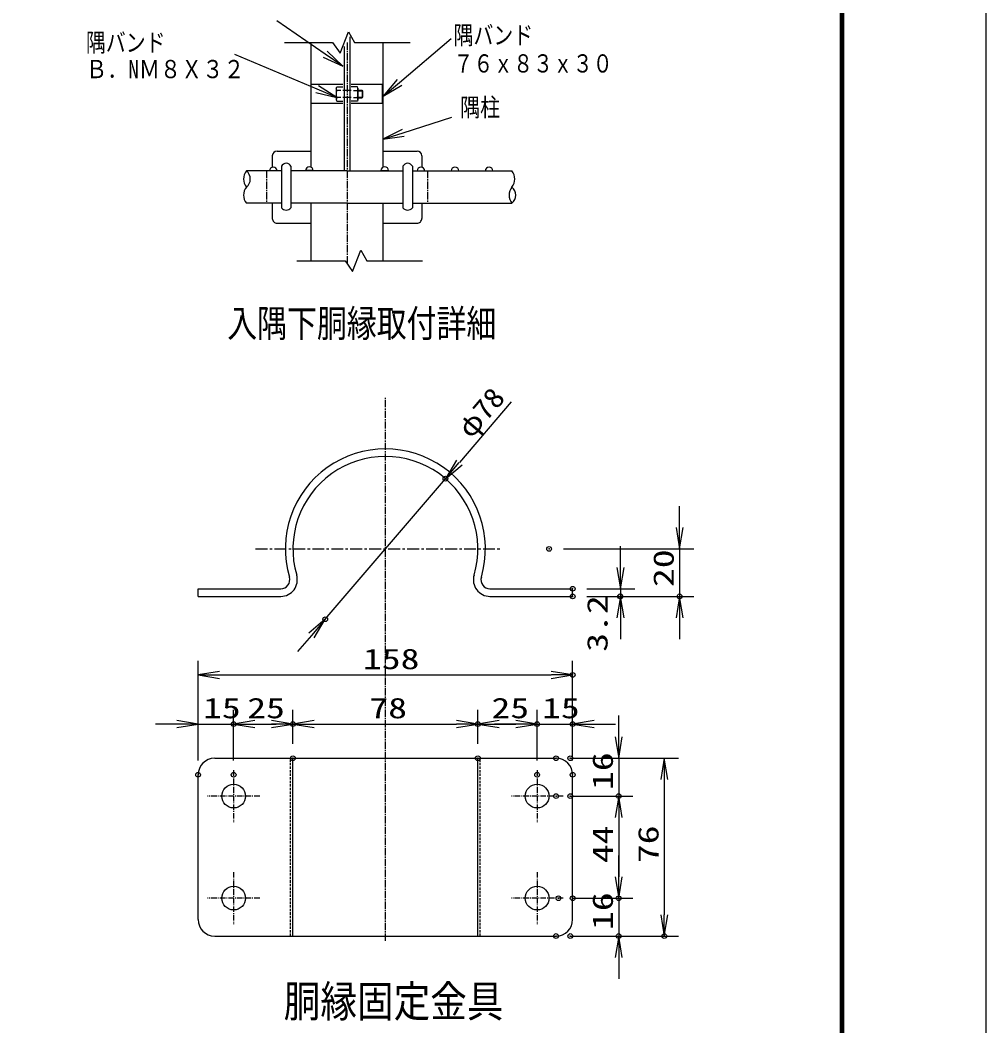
# Model space of a CAD drawing. Units: millimetres, scale not verified. Extents: x -4455 to 4455, y -3150 to 3150.
# Drawn here: x 2418 to 4455, y -1125 to 996 of the extents above; entities that cross this region are included whole.
import ezdxf
from ezdxf.enums import TextEntityAlignment as Align

# ---------------------------------------------------------------- set-up
doc = ezdxf.new("R2010")
doc.units = ezdxf.units.MM
doc.header["$LTSCALE"] = 20
doc.header["$PDMODE"] = 32
doc.header["$PDSIZE"] = 10
for name, pattern in [('USER1', [2, 1.25, -0.25, 0.25, -0.25]), ('USER2', [0.375, 0.25, -0.125]), ('USER3', [1.125, 0.75, -0.125, 0.125, -0.125]), ('USER4', [0.906, 0.591, -0.118, 0.079, -0.118])]:
    doc.linetypes.add(name, pattern=pattern)
for name, color, linetype, lineweight in [('0-1_1', 7, 'Continuous', 25), ('0-2_0', 7, 'Continuous', 25), ('0-4_EXTCNT-L', 4, 'Continuous', 25), ('0-5_DEFPOINTS', 7, 'Continuous', 25), ('0-6_CENTLN-L', 2, 'USER4', 25), ('0-7_WAKU', 7, 'Continuous', 25), ('0-8_PRTLST-S', 4, 'Continuous', 25)]:
    doc.layers.add(name, color=color, linetype=linetype, lineweight=lineweight)
doc.styles.add('ＭＳ ゴシック', font='')
doc.styles.get('ＭＳ ゴシック').set_extended_font_data('MS Gothic')

# ---------------------------------------------------------------- blocks, each defined once
blk = doc.blocks.new('DARROWS')
at = {"layer": '0-2_0', "color": 2}
blk.add_line((0, 0), (-19.982, 0), dxfattribs=at)
blk.add_lwpolyline([(-20, -3.333), (0, 0), (-20, 3.333)], dxfattribs=at)

msp = doc.modelspace()

# ---------------------------------------------------------------- linework, layer by layer
at = {"layer": '0-1_1'}
for p, q in [((3032.31, 861.15), (3098.69, 861.15)), ((3032.31, 821.15), (3032.31, 861.15)), ((3084.8, 852.62), (3085.96, 855.12)), ((3085.96, 855.12), (3098.69, 855.12)), ((3116.69, 861.15), (3182.31, 861.15)), ((3129.43, 855.12), (3116.69, 855.12)), ((3130.59, 852.62), (3129.43, 855.12)), ((3182.31, 821.15), (3182.31, 861.15)), ((3094.38, 847.62), (3085.96, 847.62)), ((3094.38, 832.63), (3085.96, 832.63)), ((3116.69, 847.62), (3098.69, 847.62)), ((3116.69, 832.63), (3098.69, 832.63)), ((3121.01, 847.62), (3129.43, 847.62)), ((3121.01, 832.63), (3129.43, 832.63)), ((3130.59, 848.12), (3139.39, 848.12)), ((3130.59, 832.12), (3139.39, 832.12)), ((3139.39, 848.12), (3139.39, 832.12)), ((3139.39, 848.12), (3140.59, 846.92)), ((3140.59, 833.32), (3139.39, 832.12)), ((3140.59, 846.92), (3140.59, 833.32)), ((3032.31, 821.15), (3098.69, 821.15)), ((3116.69, 821.15), (3182.31, 821.15)), ((3265.29, 709.78), (3265.29, 685.7)), ((3265.29, 609.78), (3265.29, 577.78))]:
    msp.add_line(p, q, dxfattribs=at)
at = {"layer": '0-1_1', "color": 4}
for p, q in [((3130.59, 846.92), (3140.59, 846.92)), ((3130.59, 833.32), (3140.59, 833.32))]:
    msp.add_line(p, q, dxfattribs=at)
at = {"layer": '0-1_1'}
for points in [[(3084.8, 852.62), (3084.8, 827.62), (3085.96, 825.12), (3098.69, 825.12)], [(3130.59, 852.62), (3130.59, 827.62), (3129.43, 825.12), (3116.69, 825.12)]]:
    msp.add_lwpolyline(points, dxfattribs=at)
for centre, radius, start, end in [((3096.23, 852.62), 11.43, 180, 205.9798), ((3119.16, 852.62), 11.43, 334.02018, 359.99997), ((3109.7, 840.12), 24.9, 162.4805, 197.51917), ((3105.69, 840.12), 24.9, 342.48081, 17.51947), ((3119.16, 827.62), 11.43, 359.99997, 25.97977)]:
    msp.add_arc(centre, radius, start, end, dxfattribs=at)
at = {"layer": '0-2_0'}
for p, q in [((2975.46, 948.51), (3077.29, 948.51)), ((3031.29, 948.51), (3031.29, 685.89)), ((3123.43, 948.51), (3240.47, 948.51)), ((3183.29, 948.51), (3183.29, 685.51)), ((3085.96, 832.63), (3084.8, 827.62)), ((2950.09, 709.78), (2950.09, 685.7)), ((2960.09, 719.78), (3031.29, 719.78)), ((3183.29, 719.78), (3255.29, 719.78)), ((2969.44, 687.78), (2969.44, 599.78)), ((2989.44, 687.78), (2989.44, 599.78)), ((3225.44, 687.78), (3225.44, 599.78)), ((3245.44, 687.78), (3245.44, 599.78)), ((2969.95, 677.78), (2895.46, 677.78)), ((2960.02, 677.93), (2944.02, 677.93)), ((3107.69, 677.78), (2989.95, 677.78)), ((3036.24, 678.5), (3020.24, 678.5)), ((3107.69, 677.78), (3225.44, 677.78)), ((3179.15, 678.5), (3195.15, 678.5)), ((3245.44, 677.78), (3455.43, 677.78)), ((3255.37, 677.93), (3271.37, 677.93)), ((3327.37, 677.93), (3343.37, 677.93)), ((3399.37, 677.93), (3415.37, 677.93)), ((2969.95, 609.78), (2895.46, 609.78)), ((2950.09, 609.78), (2950.09, 577.78)), ((3107.69, 609.78), (2989.95, 609.78)), ((3031.29, 609.78), (3031.29, 488.21)), ((3107.69, 609.78), (3225.44, 609.78)), ((3183.29, 609.78), (3183.29, 488.21)), ((3245.44, 609.78), (3455.43, 609.78)), ((2960.09, 567.78), (3031.29, 567.78)), ((3183.29, 567.78), (3255.29, 567.78)), ((3001.61, 488.21), (3103.44, 488.21)), ((3149.58, 488.21), (3266.63, 488.21)), ((2793.52, -219.26), (2793.52, -203.26)), ((2793.52, -203.26), (2967.9, -203.26)), ((3409.14, -203.26), (3583.52, -203.26)), ((3583.52, -219.26), (3583.52, -203.26)), ((2793.52, -219.26), (2967.9, -219.26)), ((3409.14, -219.26), (3583.52, -219.26)), ((2828.52, -560.57), (3548.52, -560.57)), ((2993.52, -935.57), (2993.52, -560.57)), ((3383.52, -935.57), (3383.52, -560.57)), ((2793.52, -900.57), (2793.52, -595.57)), ((3583.52, -900.57), (3583.52, -595.57)), ((2828.52, -935.57), (3548.52, -935.57))]:
    msp.add_line(p, q, dxfattribs=at)
at = {"layer": '0-2_0', "color": 2}
for p, q in [((3453.71, 190.8), (3344.52, 63.13)), ((3061.77, -267.45), (3315.27, 28.93)), ((3808.96, -74.26), (3808.96, -29.26)), ((3684.29, -158.26), (3684.29, -113.26)), ((3808.96, -119.26), (3808.96, -219.26)), ((3684.29, -203.26), (3684.29, -219.26)), ((3684.29, -264.26), (3684.29, -309.26)), ((3808.96, -264.26), (3808.96, -309.26)), ((3032.52, -301.64), (3003.27, -335.84)), ((2838.52, -384.95), (3538.52, -384.95)), ((3680.59, -515.57), (3680.59, -470.57)), ((2748.52, -488.53), (2703.52, -488.53)), ((2793.52, -488.53), (2868.52, -488.53)), ((2913.52, -488.53), (2958.52, -488.53)), ((2913.52, -488.53), (2948.52, -488.53)), ((3038.52, -488.53), (3338.52, -488.53)), ((3463.52, -488.53), (3418.52, -488.53)), ((3428.52, -488.53), (3463.52, -488.53)), ((3508.52, -488.53), (3583.52, -488.53)), ((3628.52, -488.53), (3673.52, -488.53)), ((3680.59, -560.57), (3680.59, -640.57)), ((3680.59, -685.57), (3680.59, -730.57)), ((3680.59, -810.97), (3680.59, -765.97)), ((3680.59, -855.97), (3680.59, -935.57)), ((3680.59, -980.57), (3680.59, -1025.57))]:
    msp.add_line(p, q, dxfattribs=at)
at = {"layer": '0-2_0', "linetype": 'USER1'}
msp.add_line((2914.62, -119.26), (3433.9, -119.26), dxfattribs=at)
at = {"layer": '0-2_0', "color": 1}
for p, q in [((3563.9, -119.26), (3838.96, -119.26)), ((3613.52, -203.26), (3714.29, -203.26)), ((3613.52, -219.26), (3714.29, -219.26)), ((3713.52, -219.26), (3838.96, -219.26)), ((2793.52, -565.57), (2793.52, -354.95)), ((3583.52, -565.57), (3583.52, -354.95)), ((2793.52, -565.57), (2793.52, -458.53)), ((2868.52, -565.57), (2868.52, -458.53)), ((2868.52, -565.57), (2868.52, -458.53)), ((2993.52, -530.57), (2993.52, -458.53)), ((2993.52, -530.57), (2993.52, -458.53)), ((3383.52, -530.57), (3383.52, -458.53)), ((3383.52, -530.57), (3383.52, -458.53)), ((3508.52, -565.57), (3508.52, -458.53)), ((3508.52, -565.57), (3508.52, -458.53)), ((3583.52, -565.57), (3583.52, -458.53)), ((3578.52, -560.57), (3710.59, -560.57)), ((3578.52, -640.57), (3710.59, -640.57)), ((3583.55, -855.97), (3710.59, -855.97)), ((3578.52, -935.57), (3710.59, -935.57))]:
    msp.add_line(p, q, dxfattribs=at)
at = {"layer": '0-2_0', "linetype": 'USER2'}
for p, q in [((2988.52, -935.57), (2988.52, -560.57)), ((3388.52, -935.57), (3388.52, -560.57))]:
    msp.add_line(p, q, dxfattribs=at)
at = {"layer": '0-2_0'}
for centre in [(2868.52, -640.57), (3508.52, -640.57), (2868.52, -855.57), (3508.52, -855.57)]:
    msp.add_circle(centre, 25, dxfattribs=at)
for centre, radius, start, end in [((2960.09, 709.78), 10, 89.99997, 179.99997), ((3255.29, 709.78), 10, 0, 89.99997), ((2952.02, 677.93), 8, 359.99997, 179.99997), ((2979.44, 683.12), 11.03, 24.98987, 155.01013), ((3028.24, 678.5), 8, 359.99997, 179.99997), ((3187.15, 678.5), 8, 0, 180), ((3235.44, 683.12), 11.03, 24.98987, 155.01013), ((3263.37, 677.93), 8, 0, 180), ((3335.37, 677.93), 8, 0, 180), ((3407.37, 677.93), 8, 0, 180), ((2916.59, 660.78), 27.12, 141.18192, 218.81808), ((2881.77, 660.78), 21.82, 308.83288, 51.16712), ((3434.3, 660.78), 27.12, 321.18192, 38.81808), ((2916.59, 626.78), 27.12, 141.18192, 218.81808), ((3476.56, 626.78), 27.12, 141.18192, 218.81808), ((3441.74, 626.78), 21.82, 308.83288, 51.16712), ((2979.44, 608.71), 13.41, 221.78234, 318.21766), ((3235.44, 608.71), 13.41, 221.78234, 318.21766), ((2960.09, 577.78), 10, 179.99997, 269.99997), ((3255.29, 577.78), 10, 269.99997, 0), ((3188.52, -119.26), 211, 343.58404, 196.41596), ((3188.52, -119.26), 195, 343.58404, 196.41596), ((2967.9, -184.26), 35, 270, 16.41596), ((2967.9, -184.26), 19, 270, 16.41596), ((3409.14, -184.26), 35, 163.58404, 270), ((3409.14, -184.26), 19, 163.58404, 270), ((2828.52, -595.57), 35, 90, 180), ((3548.52, -595.57), 35, 0, 90), ((2828.52, -900.57), 35, 180, 270), ((3548.52, -900.57), 35, 270, 0)]:
    msp.add_arc(centre, radius, start, end, dxfattribs=at)
at = {"layer": '0-4_EXTCNT-L', "color": 2}
for p, q in [((3061.56, 924.34), (2959.42, 994.24)), ((3218.15, 864.69), (3327.45, 956.9)), ((3044.51, 850.15), (2871.05, 923.48)), ((3226.16, 758.44), (3328.91, 791.25)), ((3776.8, -605.57), (3776.8, -890.57)), ((3680.59, -685.57), (3680.59, -810.97))]:
    msp.add_line(p, q, dxfattribs=at)
at = {"layer": '0-4_EXTCNT-L'}
for p, q in [((3113.69, 960.62), (3113.69, 677.78)), ((3101.69, 940.55), (3101.69, 677.78))]:
    msp.add_line(p, q, dxfattribs=at)
at = {"layer": '0-4_EXTCNT-L', "color": 1}
for p, q in [((3608.52, -560.57), (3806.8, -560.57)), ((3608.52, -640.57), (3710.59, -640.57)), ((3613.55, -855.97), (3710.59, -855.97)), ((3608.52, -935.57), (3806.8, -935.57))]:
    msp.add_line(p, q, dxfattribs=at)
at = {"layer": '0-5_DEFPOINTS'}
for p in [(3315.27, 28.93), (3533.9, -119.26), (3583.52, -203.26), (3583.52, -219.26), (3683.52, -219.26), (3684.29, -219.26), (3808.96, -219.26), (3061.77, -267.45), (3583.52, -384.95), (2868.52, -488.53), (2993.52, -488.53), (3383.52, -488.53), (3508.52, -488.53), (3583.52, -488.53), (2993.52, -560.57), (3383.52, -560.57), (3548.52, -560.57), (3578.52, -560.57), (2793.52, -595.57), (2868.52, -595.57), (3508.52, -595.57), (3583.52, -595.57), (3548.52, -640.57), (3578.52, -640.57), (3680.59, -640.57), (3553.55, -855.97), (3583.55, -855.97), (3680.59, -855.97), (3548.52, -935.57), (3578.52, -935.57), (3680.59, -935.57), (3776.8, -935.57)]:
    msp.add_point(p, dxfattribs=at)
at = {"layer": '0-6_CENTLN-L', "linetype": 'USER3'}
for p, q in [((3107.69, 948.51), (3107.69, 482.19)), ((2937.69, 677.78), (2937.69, 609.78)), ((3277.69, 677.78), (3277.69, 609.78)), ((3188.52, -945.57), (3188.52, 200.74))]:
    msp.add_line(p, q, dxfattribs=at)
at = {"layer": '0-6_CENTLN-L'}
for p, q in [((2868.52, -585.57), (2868.52, -695.57)), ((3508.52, -585.57), (3508.52, -695.57)), ((2923.52, -640.57), (2813.52, -640.57)), ((3563.52, -640.57), (3453.52, -640.57)), ((2868.52, -800.57), (2868.52, -910.57)), ((3508.52, -800.57), (3508.52, -910.57)), ((2923.52, -855.57), (2813.52, -855.57)), ((3563.52, -855.57), (3453.52, -855.57))]:
    msp.add_line(p, q, dxfattribs=at)
at = {"layer": '0-7_WAKU', "color": 3}
msp.add_lwpolyline([(-4455, 3150), (4455, 3150), (4455, -3150), (-4455, -3150)], close=True, dxfattribs=at)
at = {"layer": '0-7_WAKU'}
for points in [[(-4155, 2962.5), (4155, 2962.5), (4155, -2962.5), (-4155, -2962.5)], [(-4153.13, 2960.62), (4153.12, 2960.62), (4153.12, -2960.63), (-4153.13, -2960.63)], [(-4151.25, 2958.75), (4151.25, 2958.75), (4151.25, -2958.75), (-4151.25, -2958.75)], [(-4149.38, 2956.87), (4149.37, 2956.87), (4149.37, -2956.88), (-4149.38, -2956.88)], [(-4147.5, 2955), (4147.5, 2955), (4147.5, -2955), (-4147.5, -2955)]]:
    msp.add_lwpolyline(points, close=True, dxfattribs=at)
at = {"layer": '0-8_PRTLST-S'}
for p, q in [((3093.09, 926.14), (3110.7, 971.41)), ((3110.7, 971.41), (3123.43, 948.51)), ((3077.29, 948.51), (3093.09, 926.14)), ((3119.24, 465.84), (3136.85, 511.11)), ((3136.85, 511.11), (3149.58, 488.21)), ((3103.44, 488.21), (3119.24, 465.84))]:
    msp.add_line(p, q, dxfattribs=at)

# ---------------------------------------------------------------- block references
at = {"layer": '0-2_0', "xscale": 2.25, "yscale": 2.25}
for p, rotation in [((3315.27, 28.93), 229.45956), ((3808.96, -119.26), 270), ((3684.29, -203.26), 270), ((3684.29, -219.26), 90), ((3808.96, -219.26), 90), ((3061.77, -267.45), 49.45956), ((2793.52, -384.95), 180), ((2868.52, -488.53), 180), ((2868.52, -488.53), 180), ((2993.52, -488.53), 180), ((3383.52, -488.53), 180), ((3583.52, -488.53), 180), ((3680.59, -560.57), 270), ((3680.59, -640.57), 90), ((3680.59, -855.97), 270), ((3680.59, -935.57), 90)]:
    msp.add_blockref('DARROWS', p, dxfattribs=dict(at, rotation=rotation))
for p in [(3583.52, -384.95), (2793.52, -488.53), (2993.52, -488.53), (3383.52, -488.53), (3508.52, -488.53), (3508.52, -488.53)]:
    msp.add_blockref('DARROWS', p, dxfattribs=at)
at = {"layer": '0-4_EXTCNT-L', "xscale": 2.25, "yscale": 2.25}
for p, rotation in [((3098.69, 898.92), 325.61124), ((3183.76, 835.68), 220.15115), ((3085.96, 832.63), 337.08487), ((3183.29, 744.75), 197.70958), ((3776.8, -560.57), 90), ((3680.59, -640.57), 90), ((3680.59, -855.97), 270), ((3776.8, -935.57), 270)]:
    msp.add_blockref('DARROWS', p, dxfattribs=dict(at, rotation=rotation))

# ---------------------------------------------------------------- texts
at = {"layer": '0-1_1', "color": 4, "style": 'ＭＳ ゴシック', "width": 0.85}
msp.add_text('胴縁固定金具', height=66.61, dxfattribs=at).set_placement((2974.17, -1126.47), align=Align.BOTTOM_LEFT)
at = {"layer": '0-2_0', "color": 3, "style": 'ＭＳ ゴシック'}
for s, height, rotation, width, p in [('φ78', 43.3, 49.46, 1.1, (3379.27, 102.49)), ('20', 43.26, 90, 1.35, (3809.79, -199.63)), ('3.2', 43.26, 90, 1.35, (3670.12, -336.08)), ('16', 43.26, 90, 1.35, (3681.42, -627.57)), ('16', 43.26, 90, 1.35, (3681.42, -922.77))]:
    msp.add_text(s, height=height, rotation=rotation, dxfattribs=dict(at, width=width)).set_placement(p, align=Align.BOTTOM_LEFT)
at = {"layer": '0-2_0', "color": 3, "style": 'ＭＳ ゴシック', "width": 1.35}
for s, p in [('158', (3141.27, -385.78)), ('15', (2804.02, -489.35)), ('25', (2897.27, -489.35)), ('78', (3154.77, -489.35)), ('25', (3412.27, -489.35)), ('15', (3519.02, -489.35))]:
    msp.add_text(s, height=43.26, dxfattribs=at).set_placement(p, align=Align.BOTTOM_LEFT)
at = {"layer": '0-4_EXTCNT-L', "style": 'ＭＳ ゴシック'}
for s, height, width, p in [('隅バンド', 38.42, 0.8, (3332.39, 933.44)), ('隅バンド', 38.42, 0.8, (2557.08, 917.94)), ('Ｂ．NＭ８Ｘ３２', 38.48, 0.85, (2557.08, 861.92)), ('７６ｘ８３ｘ３０', 38.42, 0.8, (3332.39, 873.92)), ('隅柱', 38.42, 0.8, (3346.46, 781.4)), ('入隅下胴縁取付詳細', 57.77, 0.8, (2855.04, 310.3))]:
    msp.add_text(s, height=height, dxfattribs=dict(at, width=width)).set_placement(p, align=Align.BOTTOM_LEFT)
at = {"layer": '0-4_EXTCNT-L', "color": 3, "style": 'ＭＳ ゴシック', "width": 1.35}
for s, p in [('44', (3681.42, -782.02)), ('76', (3777.63, -781.82))]:
    msp.add_text(s, height=43.26, rotation=90, dxfattribs=at).set_placement(p, align=Align.BOTTOM_LEFT)

doc.saveas('drawing.dxf')
